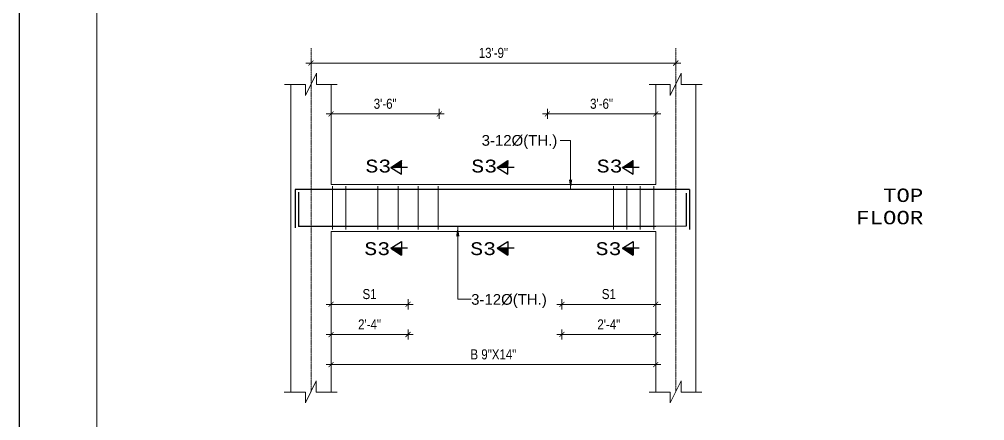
# Model space of a CAD drawing. Header units: inches. Extents: x -2812 to 9774, y -15726 to -746.
# Drawn here: x -2812 to -2235, y -11602 to -11362 of the extents above; entities that cross this region are included whole.
import ezdxf

# ---------------------------------------------------------------- set-up
doc = ezdxf.new("R2010")
doc.units = ezdxf.units.IN
doc.header["$LTSCALE"] = 17
doc.header["$MEASUREMENT"] = 0
for name, pattern in [('ACAD_ISO02W100', [15, 12, -3]), ('ACAD_ISO03W100', [30, 12, -18]), ('CENTER2', [1.125, 0.75, -0.125, 0.125, -0.125])]:
    doc.linetypes.add(name, pattern=pattern)
for name, color, linetype, lineweight in [('09 CONTINUITY', 7, 'Continuous', 9), ('15 CENTER', 113, 'CENTER2', 15), ('15 TEXT', 7, 'Continuous', 15), ('20 BEAM ELEVATION', 140, 'ACAD_ISO03W100', 20), ('20 BEAM SECTION ARROW', 7, 'ACAD_ISO02W100', 20), ('20 STIRRUPS', 137, 'Continuous', 20), ('25 BOT BAR', 12, 'Continuous', 25), ('30 RENFORCEMENT', 12, 'Continuous', 30), ('ELE1', 3, 'Continuous', 9), ('RINF', 4, 'Continuous', 25)]:
    doc.layers.add(name, color=color, linetype=linetype, lineweight=lineweight)
doc.layers.add('Dim', color=1, linetype='Continuous')
doc.styles.add('ARIAL', font='arial.ttf')
doc.styles.add('CUNEW', font='cour.ttf')
doc.styles.add('ordinary', font='ARIALN.TTF')
doc.styles.add('TEX8', font='cour.ttf', dxfattribs={"width": 0.75})
doc.dimstyles.new('SUREN 1', dxfattribs={"dimtxt": 0.75, "dimasz": 6, "dimexe": 1.5, "dimexo": 1.5, "dimgap": 1, "dimtad": 1, "dimdec": 1, "dimzin": 3, "dimdsep": 46, "dimlunit": 4, "dimtxsty": 'TEX8', "dimblk": 'ARCHTICK', "dimcen": 0.09375, "dimclrd": 1, "dimclre": 1, "dimclrt": 256, "dimadec": 0, "dimazin": 0, "dimtfac": 0.75, "dimtdec": 1, "dimtmove": 1, "dimatfit": 3, "dimfxl": 1, "dimtolj": 1, "dimtzin": 0, "dimlwd": 9, "dimlwe": 9, "dimarcsym": 0})
doc.dimstyles.new('SUREN 4', dxfattribs={"dimtxt": 4, "dimasz": 3, "dimexe": 3, "dimexo": 0, "dimgap": 3, "dimtad": 1, "dimdec": 0, "dimzin": 3, "dimdsep": 46, "dimlunit": 4, "dimtxsty": 'ordinary', "dimblk": 'ARCHTICK', "dimcen": 8, "dimdle": 3, "dimclrd": 1, "dimclre": 5, "dimclrt": 256, "dimadec": 3, "dimazin": 0, "dimtfac": 1, "dimtdec": 0, "dimtmove": 1, "dimatfit": 3, "dimfxl": 3, "dimfxlon": 1, "dimfrac": 1, "dimtolj": 1, "dimtzin": 0, "dimlwd": 5, "dimlwe": 5, "dimarcsym": 0})

# ---------------------------------------------------------------- blocks, each defined once
blk = doc.blocks.new('_ArchTick')
at = {"color": 0, "linetype": 'ByBlock', "const_width": 0.15}
blk.add_lwpolyline([(-0.5, -0.5), (0.5, 0.5)], dxfattribs=at)
blk = doc.blocks.new('*D1258')
at = {"layer": 'Defpoints', "color": 0, "transparency": 16777216}
for p in [(14272.36, -8797.12), (14328.36, -8797.12), (14272.36, -8840.73)]:
    blk.add_point(p, dxfattribs=at)
at = {"layer": 'Dim', "color": 5, "lineweight": 5, "transparency": 16777216}
for p, q in [((14272.36, -8837.73), (14272.36, -8843.73)), ((14328.36, -8837.73), (14328.36, -8843.73))]:
    blk.add_line(p, q, dxfattribs=at)
at = {"layer": 'Dim', "color": 1, "lineweight": 5, "transparency": 16777216}
blk.add_line((14331.36, -8840.73), (14269.36, -8840.73), dxfattribs=at)
at = {"layer": 'Dim', "color": 1, "lineweight": 5, "transparency": 16777216, "xscale": 3, "yscale": 3, "zscale": 3, "rotation": 180}
blk.add_blockref('_ArchTick', (14272.36, -8840.73), dxfattribs=at)
at = {"layer": 'Dim', "color": 1, "lineweight": 5, "transparency": 16777216, "xscale": 3, "yscale": 3, "zscale": 3}
blk.add_blockref('_ArchTick', (14328.36, -8840.73), dxfattribs=at)
at = {"layer": 'Dim', "transparency": 16777216, "insert": (14300.36, -8834.62), "char_height": 6, "attachment_point": 5, "style": 'ordinary'}
blk.add_mtext('\\A1;S1', dxfattribs=at)
blk = doc.blocks.new('*D1259')
at = {"layer": 'Defpoints', "color": 0, "transparency": 16777216}
for p in [(14272.36, -8797.12), (14328.36, -8797.12), (14328.36, -8858.73)]:
    blk.add_point(p, dxfattribs=at)
at = {"layer": 'Dim', "color": 5, "lineweight": 5, "transparency": 16777216}
for p, q in [((14272.36, -8855.73), (14272.36, -8861.73)), ((14328.36, -8855.73), (14328.36, -8861.73))]:
    blk.add_line(p, q, dxfattribs=at)
at = {"layer": 'Dim', "color": 1, "lineweight": 5, "transparency": 16777216}
blk.add_line((14269.36, -8858.73), (14331.36, -8858.73), dxfattribs=at)
at = {"layer": 'Dim', "color": 1, "lineweight": 5, "transparency": 16777216, "xscale": 3, "yscale": 3, "zscale": 3, "rotation": 180}
blk.add_blockref('_ArchTick', (14272.36, -8858.73), dxfattribs=at)
at = {"layer": 'Dim', "color": 1, "lineweight": 5, "transparency": 16777216, "xscale": 3, "yscale": 3, "zscale": 3}
blk.add_blockref('_ArchTick', (14328.36, -8858.73), dxfattribs=at)
at = {"layer": 'Dim', "transparency": 16777216, "insert": (14300.36, -8852.72), "char_height": 6, "attachment_point": 5, "style": 'ordinary'}
blk.add_mtext('\\A1;2\'-4"', dxfattribs=at)
blk = doc.blocks.new('*D1260')
at = {"layer": 'Defpoints', "color": 0, "transparency": 16777216}
for p in [(14134.36, -8797.12), (14180.36, -8797.12), (14180.36, -8840.73)]:
    blk.add_point(p, dxfattribs=at)
at = {"layer": 'Dim', "color": 5, "lineweight": 5, "transparency": 16777216}
for p, q in [((14134.36, -8837.73), (14134.36, -8843.73)), ((14180.36, -8837.73), (14180.36, -8843.73))]:
    blk.add_line(p, q, dxfattribs=at)
at = {"layer": 'Dim', "color": 1, "lineweight": 5, "transparency": 16777216}
blk.add_line((14131.36, -8840.73), (14183.36, -8840.73), dxfattribs=at)
at = {"layer": 'Dim', "color": 1, "lineweight": 5, "transparency": 16777216, "xscale": 3, "yscale": 3, "zscale": 3, "rotation": 180}
blk.add_blockref('_ArchTick', (14134.36, -8840.73), dxfattribs=at)
at = {"layer": 'Dim', "color": 1, "lineweight": 5, "transparency": 16777216, "xscale": 3, "yscale": 3, "zscale": 3}
blk.add_blockref('_ArchTick', (14180.36, -8840.73), dxfattribs=at)
at = {"layer": 'Dim', "transparency": 16777216, "insert": (14157.36, -8834.62), "char_height": 6, "attachment_point": 5, "style": 'ordinary'}
blk.add_mtext('\\A1;S1', dxfattribs=at)
blk = doc.blocks.new('*D1261')
at = {"layer": 'Defpoints', "color": 0, "transparency": 16777216}
for p in [(14134.36, -8797.12), (14180.36, -8797.12), (14180.36, -8858.73)]:
    blk.add_point(p, dxfattribs=at)
at = {"layer": 'Dim', "color": 5, "lineweight": 5, "transparency": 16777216}
for p, q in [((14134.36, -8855.73), (14134.36, -8861.73)), ((14180.36, -8855.73), (14180.36, -8861.73))]:
    blk.add_line(p, q, dxfattribs=at)
at = {"layer": 'Dim', "color": 1, "lineweight": 5, "transparency": 16777216}
blk.add_line((14131.36, -8858.73), (14183.36, -8858.73), dxfattribs=at)
at = {"layer": 'Dim', "color": 1, "lineweight": 5, "transparency": 16777216, "xscale": 3, "yscale": 3, "zscale": 3, "rotation": 180}
blk.add_blockref('_ArchTick', (14134.36, -8858.73), dxfattribs=at)
at = {"layer": 'Dim', "color": 1, "lineweight": 5, "transparency": 16777216, "xscale": 3, "yscale": 3, "zscale": 3}
blk.add_blockref('_ArchTick', (14180.36, -8858.73), dxfattribs=at)
at = {"layer": 'Dim', "transparency": 16777216, "insert": (14157.36, -8852.72), "char_height": 6, "attachment_point": 5, "style": 'ordinary'}
blk.add_mtext('\\A1;2\'-4"', dxfattribs=at)
blk = doc.blocks.new('*D1262')
at = {"layer": 'Defpoints', "color": 0, "transparency": 16777216}
for p in [(14134.36, -8876.73), (14134.36, -8876.73), (14328.36, -8876.73)]:
    blk.add_point(p, dxfattribs=at)
at = {"layer": 'Dim', "color": 5, "lineweight": 5, "transparency": 16777216}
for p, q in [((14134.36, -8876.73), (14134.36, -8873.73)), ((14328.36, -8876.73), (14328.36, -8873.73))]:
    blk.add_line(p, q, dxfattribs=at)
at = {"layer": 'Dim', "color": 1, "lineweight": 5, "transparency": 16777216}
blk.add_line((14331.36, -8876.73), (14131.36, -8876.73), dxfattribs=at)
at = {"layer": 'Dim', "color": 1, "lineweight": 5, "transparency": 16777216, "xscale": 3, "yscale": 3, "zscale": 3, "rotation": 180}
blk.add_blockref('_ArchTick', (14134.36, -8876.73), dxfattribs=at)
at = {"layer": 'Dim', "color": 1, "lineweight": 5, "transparency": 16777216, "xscale": 3, "yscale": 3, "zscale": 3}
blk.add_blockref('_ArchTick', (14328.36, -8876.73), dxfattribs=at)
at = {"layer": 'Dim', "transparency": 16777216, "insert": (14231.36, -8870.66), "char_height": 6, "attachment_point": 5, "style": 'ordinary'}
blk.add_mtext('\\A1;B 9"X14"', dxfattribs=at)
blk = doc.blocks.new('*D1263')
at = {"layer": 'Defpoints', "color": 0, "transparency": 16777216}
for p in [(14122.36, -8687.64), (14340.36, -8687.64), (14340.36, -8696.54)]:
    blk.add_point(p, dxfattribs=at)
at = {"layer": 'Dim', "color": 5, "lineweight": 5, "transparency": 16777216}
for p, q in [((14122.36, -8693.54), (14122.36, -8699.54)), ((14340.36, -8693.54), (14340.36, -8699.54))]:
    blk.add_line(p, q, dxfattribs=at)
at = {"layer": 'Dim', "color": 1, "lineweight": 5, "transparency": 16777216}
blk.add_line((14119.36, -8696.54), (14343.36, -8696.54), dxfattribs=at)
at = {"layer": 'Dim', "color": 1, "lineweight": 5, "transparency": 16777216, "xscale": 3, "yscale": 3, "zscale": 3, "rotation": 180}
blk.add_blockref('_ArchTick', (14122.36, -8696.54), dxfattribs=at)
at = {"layer": 'Dim', "color": 1, "lineweight": 5, "transparency": 16777216, "xscale": 3, "yscale": 3, "zscale": 3}
blk.add_blockref('_ArchTick', (14340.36, -8696.54), dxfattribs=at)
at = {"layer": 'Dim', "transparency": 16777216, "insert": (14231.36, -8690.48), "char_height": 6, "attachment_point": 5, "style": 'ordinary'}
blk.add_mtext('\\A1;13\'-9"', dxfattribs=at)
blk = doc.blocks.new('*D1264')
at = {"layer": 'Defpoints', "color": 0, "transparency": 16777216}
for p in [(14263.69, -8726.95), (14328.36, -8769.12), (14263.69, -8773.63, 0)]:
    blk.add_point(p, dxfattribs=at)
at = {"layer": 'Dim', "color": 5, "lineweight": 5, "transparency": 16777216}
for p, q in [((14263.69, -8729.95), (14263.69, -8723.95)), ((14328.36, -8729.95), (14328.36, -8723.95))]:
    blk.add_line(p, q, dxfattribs=at)
at = {"layer": 'Dim', "color": 1, "lineweight": 5, "transparency": 16777216}
blk.add_line((14331.36, -8726.95), (14260.69, -8726.95), dxfattribs=at)
at = {"layer": 'Dim', "color": 1, "lineweight": 5, "transparency": 16777216, "xscale": 3, "yscale": 3, "zscale": 3, "rotation": 180}
blk.add_blockref('_ArchTick', (14263.69, -8726.95), dxfattribs=at)
at = {"layer": 'Dim', "color": 1, "lineweight": 5, "transparency": 16777216, "xscale": 3, "yscale": 3, "zscale": 3}
blk.add_blockref('_ArchTick', (14328.36, -8726.95), dxfattribs=at)
at = {"layer": 'Dim', "transparency": 16777216, "insert": (14296.02, -8720.89), "char_height": 6, "attachment_point": 5, "style": 'ordinary'}
blk.add_mtext('\\A1;3\'-6"', dxfattribs=at)
blk = doc.blocks.new('*D1265')
at = {"layer": 'Defpoints', "color": 0, "transparency": 16777216}
for p in [(14134.36, -8726.95), (14199.02, -8769.12), (14134.36, -8773.63, 0)]:
    blk.add_point(p, dxfattribs=at)
at = {"layer": 'Dim', "color": 5, "lineweight": 5, "transparency": 16777216}
for p, q in [((14134.36, -8729.95), (14134.36, -8723.95)), ((14199.02, -8729.95), (14199.02, -8723.95))]:
    blk.add_line(p, q, dxfattribs=at)
at = {"layer": 'Dim', "color": 1, "lineweight": 5, "transparency": 16777216}
blk.add_line((14202.02, -8726.95), (14131.36, -8726.95), dxfattribs=at)
at = {"layer": 'Dim', "color": 1, "lineweight": 5, "transparency": 16777216, "xscale": 3, "yscale": 3, "zscale": 3, "rotation": 180}
blk.add_blockref('_ArchTick', (14134.36, -8726.95), dxfattribs=at)
at = {"layer": 'Dim', "color": 1, "lineweight": 5, "transparency": 16777216, "xscale": 3, "yscale": 3, "zscale": 3}
blk.add_blockref('_ArchTick', (14199.02, -8726.95), dxfattribs=at)
at = {"layer": 'Dim', "transparency": 16777216, "insert": (14166.69, -8720.89), "char_height": 6, "attachment_point": 5, "style": 'ordinary'}
blk.add_mtext('\\A1;3\'-6"', dxfattribs=at)
blk = doc.blocks.new('BS1')
at = {"layer": 'RINF'}
h = blk.add_hatch(dxfattribs=at)
h.set_pattern_fill('ANSI31', color=1, scale=0.029257, style=0)
h.set_pattern_definition([(135.000000013, (-54481.4203506, -24147.547023), (0.00271529004177, 0.00271529004057), [])])
h.paths.add_polyline_path([(14176.38, -8754.82), (14169.98, -8758.91), (14176.38, -8758.91)])
h = blk.add_hatch(dxfattribs=at)
h.set_pattern_fill('ANSI31', color=1, scale=0.029257, style=0)
h.set_pattern_definition([(135.000000013, (-54545.0542885, -24147.547023), (0.00271529004177, 0.00271529004057), [])])
h.paths.add_polyline_path([(14240.02, -8754.82), (14233.61, -8758.91), (14240.02, -8758.91)])
h = blk.add_hatch(dxfattribs=at)
h.set_pattern_fill('ANSI31', color=1, scale=0.029257, style=0)
h.set_pattern_definition([(135.000000013, (-54619.8945498, -24147.547023), (0.00271529004177, 0.00271529004057), [])])
h.paths.add_polyline_path([(14314.86, -8754.82), (14308.45, -8758.91), (14314.86, -8758.91)])
h = blk.add_hatch(dxfattribs=at)
h.set_pattern_fill('ANSI31', color=1, scale=1.6, style=0)
h.set_pattern_definition([(135.000000013, (-3779555.03075, -825940.36753), (0.148492424155, 0.148492424089), [])])
h.paths.add_polyline_path([(14176.38, -8811.31), (14169.98, -8807.22), (14176.38, -8807.22)])
h = blk.add_hatch(dxfattribs=at)
h.set_pattern_fill('ANSI31', color=1, scale=1.6, style=0)
h.set_pattern_definition([(135.000000013, (-3779618.66468, -825940.36753), (0.148492424155, 0.148492424089), [])])
h.paths.add_polyline_path([(14240.02, -8811.31), (14233.61, -8807.22), (14240.02, -8807.22)])
h = blk.add_hatch(dxfattribs=at)
h.set_pattern_fill('ANSI31', color=1, scale=1.6, style=0)
h.set_pattern_definition([(135.000000013, (-3779693.50495, -825940.36753), (0.148492424155, 0.148492424089), [])])
h.paths.add_polyline_path([(14314.86, -8811.31), (14308.45, -8807.22), (14314.86, -8807.22)])
at = {"layer": '09 CONTINUITY', "color": 2, "lineweight": 5, "ltscale": 25, "elevation": 0}
for points in [[(14138.08, -8709.29), (14125.57, -8709.29), (14125.57, -8702.66), (14119.04, -8715.84), (14119.04, -8709.29), (14106.45, -8709.29)], [(14356.08, -8709.29), (14343.57, -8709.29), (14343.57, -8702.66), (14337.04, -8715.84), (14337.04, -8709.29), (14324.45, -8709.29)], [(14138.03, -8893.12), (14125.52, -8893.12), (14125.52, -8886.49), (14118.99, -8899.67), (14118.99, -8893.12), (14106.41, -8893.12)], [(14356.03, -8893.12), (14343.52, -8893.12), (14343.52, -8886.49), (14336.99, -8899.67), (14336.99, -8893.12), (14324.41, -8893.12)]]:
    blk.add_lwpolyline(points, dxfattribs=at)
at = {"layer": '15 CENTER', "ltscale": 0.05}
for p, q in [((14122.36, -8687.64, 0), (14122.36, -8892.88, 0)), ((14340.36, -8687.64, 0), (14340.36, -8892.88, 0))]:
    blk.add_line(p, q, dxfattribs=at)
at = {"layer": '20 BEAM ELEVATION', "linetype": 'ByBlock', "ltscale": 20}
for p, q in [((14110.36, -8709.29, 0), (14110.36, -8797.12, 0)), ((14134.36, -8709.29, 0), (14134.36, -8769.12, 0)), ((14328.36, -8709.29, 0), (14328.36, -8769.12, 0)), ((14352.36, -8709.29, 0), (14352.37, -8797.12, 0)), ((14328.36, -8769.12, 0), (14134.36, -8769.12, 0)), ((14352.36, -8769.12, 0), (14352.36, -8769.12, 0)), ((14110.36, -8797.12, 0), (14110.36, -8893.12, 0)), ((14134.36, -8797.12, 0), (14134.36, -8893.12, 0)), ((14328.36, -8797.12, 0), (14134.36, -8797.12, 0)), ((14328.36, -8797.12, 0), (14328.36, -8893.12, 0)), ((14352.36, -8797.12, 0), (14352.36, -8893.12, 0)), ((14352.37, -8797.12, 0), (14352.36, -8797.12, 0))]:
    blk.add_line(p, q, dxfattribs=at)
at = {"layer": '20 STIRRUPS'}
for p, q in [((14135.24, -8770.18, 0), (14135.24, -8795.96, 0)), ((14143.24, -8770.18, 0), (14143.24, -8795.96, 0)), ((14162.37, -8770.18, 0), (14162.37, -8795.96, 0)), ((14174.37, -8770.18, 0), (14174.37, -8795.96, 0)), ((14186.37, -8770.18, 0), (14186.37, -8795.96, 0)), ((14198.37, -8770.18, 0), (14198.37, -8795.96, 0)), ((14303.17, -8770.18, 0), (14303.17, -8795.96, 0)), ((14311.17, -8770.18, 0), (14311.17, -8795.96, 0)), ((14319.17, -8770.18, 0), (14319.17, -8795.96, 0)), ((14327.17, -8770.18, 0), (14327.17, -8795.96, 0))]:
    blk.add_line(p, q, dxfattribs=at)
at = {"layer": '30 RENFORCEMENT', "lineweight": 30, "ltscale": 0.75}
for p, q in [((14328.36, -8772.15, 0), (14112.88, -8772.15, 0)), ((14112.88, -8772.15, 0), (14112.88, -8795.04, 0)), ((14114.88, -8773.68, 0), (14114.88, -8794.12, 0)), ((14348.67, -8772.15, 0), (14328.36, -8772.15, 0)), ((14346.67, -8774.23, 0), (14346.67, -8794.1, 0)), ((14348.67, -8772.1, 0), (14348.67, -8795.94, 0)), ((14348.67, -8772.18, 0), (14348.67, -8790.44, 0)), ((14328.36, -8794.12, 0), (14114.88, -8794.12, 0)), ((14346.67, -8794.1, 0), (14328.36, -8794.12, 0))]:
    blk.add_line(p, q, dxfattribs=at)
at = {"layer": 'RINF', "color": 1}
for p, q in [((14169.98, -8758.91, 0), (14176.38, -8754.82, 0)), ((14176.38, -8763, 0), (14176.38, -8754.82, 0)), ((14233.61, -8758.91, 0), (14240.02, -8754.82, 0)), ((14240.02, -8763, 0), (14240.02, -8754.82, 0)), ((14308.45, -8758.91, 0), (14314.86, -8754.82, 0)), ((14314.86, -8763, 0), (14314.86, -8754.82, 0)), ((14180.12, -8758.91, 0), (14169.98, -8758.91, 0)), ((14169.98, -8758.91, 0), (14176.38, -8763, 0)), ((14243.75, -8758.91, 0), (14233.61, -8758.91, 0)), ((14233.61, -8758.91, 0), (14240.02, -8763, 0)), ((14318.59, -8758.91, 0), (14308.45, -8758.91, 0)), ((14308.45, -8758.91, 0), (14314.86, -8763, 0)), ((14169.98, -8807.22, 0), (14176.38, -8803.13, 0)), ((14176.38, -8803.13, 0), (14176.38, -8811.31, 0)), ((14233.61, -8807.22, 0), (14240.02, -8803.13, 0)), ((14240.02, -8803.13, 0), (14240.02, -8811.31, 0)), ((14308.45, -8807.22, 0), (14314.86, -8803.13, 0)), ((14314.86, -8803.13, 0), (14314.86, -8811.31, 0)), ((14180.12, -8807.22, 0), (14169.98, -8807.22, 0)), ((14169.98, -8807.22, 0), (14176.38, -8811.31, 0)), ((14243.75, -8807.22, 0), (14233.61, -8807.22, 0)), ((14233.61, -8807.22, 0), (14240.02, -8811.31, 0)), ((14318.59, -8807.22, 0), (14308.45, -8807.22, 0)), ((14308.45, -8807.22, 0), (14314.86, -8811.31, 0))]:
    blk.add_line(p, q, dxfattribs=at)
at = {"layer": '15 TEXT', "style": 'ARIAL'}
for p in [(14224.35, -8745.94, 0), (14218.09, -8840.98, 0)]:
    blk.add_text('3-12%%C(TH.)', height=6.4, dxfattribs=at).set_placement(p)
at = {"layer": '15 TEXT', "insert": (14488.29, -8771.55, 0), "char_height": 8, "width": 201.2125, "attachment_point": 3, "style": 'CUNEW'}
blk.add_mtext('TOP\\PFLOOR', dxfattribs=at)
at = {"layer": '20 BEAM SECTION ARROW', "color": 2, "style": 'CUNEW'}
for p in [(14154.9, -8761.93, 0), (14218.19, -8761.93, 0), (14293.14, -8761.93, 0), (14154.25, -8811.3, 0), (14217.54, -8811.3, 0), (14292.49, -8811.3, 0)]:
    blk.add_text('S3', height=7.68, rotation=0, dxfattribs=at).set_placement(p)
at = {"layer": 'Dim'}
for base, p1, p2, text, picture, middle in [((14340.36, -8696.54, 0), (14122.36, -8687.64, 0), (14340.36, -8687.64, 0), '13\'-9"', '*D1263', (14231.36, -8690.48, 0)), ((14134.36, -8726.95, 0), (14199.02, -8769.12, 0), (14134.36, -8773.63, 0), '3\'-6"', '*D1265', (14166.69, -8720.89, 0)), ((14263.69, -8726.95, 0), (14328.36, -8769.12, 0), (14263.69, -8773.63, 0), '3\'-6"', '*D1264', (14296.02, -8720.89, 0)), ((14180.36, -8840.73, 0), (14134.36, -8797.12, 0), (14180.36, -8797.12, 0), 'S1', '*D1260', (14157.36, -8834.62, 0)), ((14180.36, -8858.73, 0), (14134.36, -8797.12, 0), (14180.36, -8797.12, 0), '2\'-4"', '*D1261', (14157.36, -8852.72, 0)), ((14272.36, -8840.73, 0), (14328.36, -8797.12, 0), (14272.36, -8797.12, 0), 'S1', '*D1258', (14300.36, -8834.62, 0)), ((14328.36, -8858.73, 0), (14272.36, -8797.12, 0), (14328.36, -8797.12, 0), '2\'-4"', '*D1259', (14300.36, -8852.72, 0)), ((14134.36, -8876.73, 0), (14328.36, -8876.73, 0), (14134.36, -8876.73, 0), 'B 9"X14"', '*D1262', (14231.36, -8870.66, 0))]:
    dim = blk.add_linear_dim(base=base, p1=p1, p2=p2, angle=180, text=text, dimstyle='SUREN 4', override={"dimtxt": 6}, dxfattribs=at)
    dim.commit()
    dim.dimension.update_dxf_attribs({"geometry": picture, "text_midpoint": middle})
at = {"layer": '15 TEXT'}
for points in [[(14277.51, -8772.12, 0), (14277.51, -8742.78, 0), (14271.33, -8742.78, 0)], [(14210.06, -8794.12, 0), (14210.02, -8837.73, 0), (14217.99, -8837.73, 0)]]:
    blk.add_leader(points, dimstyle='SUREN 1', dxfattribs=at)

msp = doc.modelspace()

# ---------------------------------------------------------------- linework, layer by layer
at = {"layer": 'Defpoints'}
msp.add_lwpolyline([(366.02, -10291.28), (-2811.58, -10291.28), (-2811.58, -12539.25), (366.02, -12539.25)], close=True, dxfattribs=at)
at = {"layer": 'ELE1'}
msp.add_lwpolyline([(-2765.26, -10337.6), (319.71, -10337.6), (319.71, -12492.93), (-2765.26, -12492.93)], close=True, dxfattribs=at)

# ---------------------------------------------------------------- block references
at = {"layer": '25 BOT BAR'}
msp.add_blockref('BS1', (-16759.59, -2692.02, 0), dxfattribs=at)

doc.saveas('drawing.dxf')
